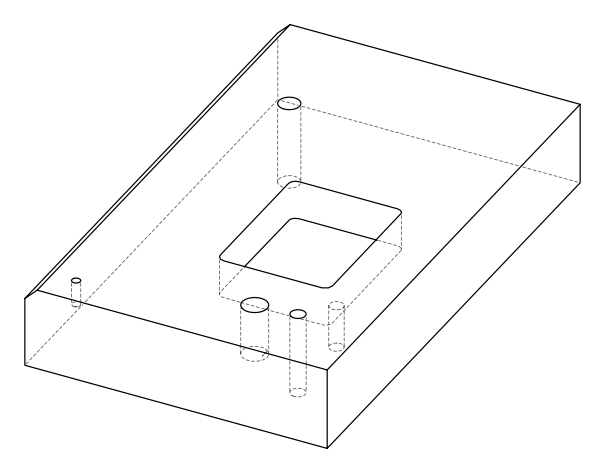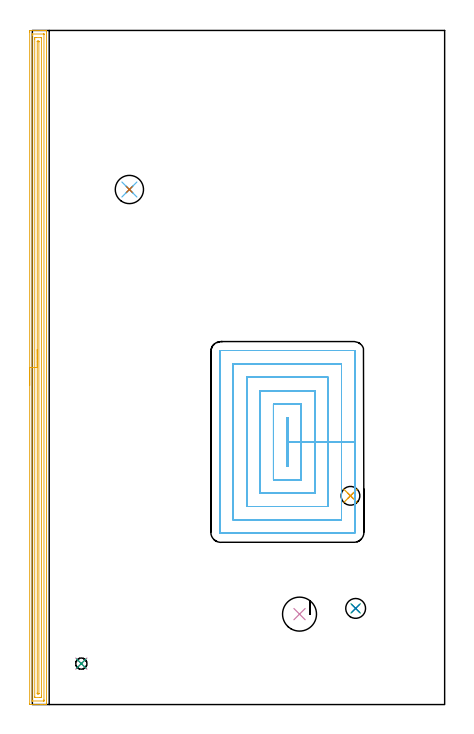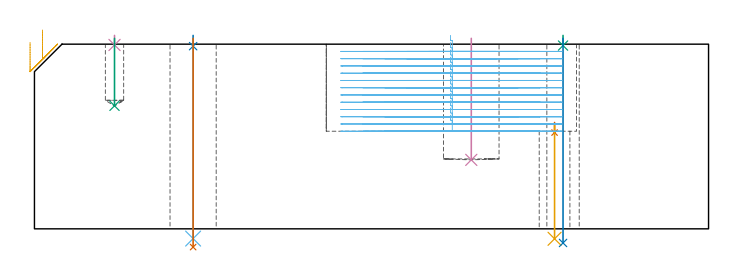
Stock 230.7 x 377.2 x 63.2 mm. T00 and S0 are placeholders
(PLAN: 12 operations, 8 tool changes, 45.3 min)
(1 SPOT_DRILL | STEP1HOLE | NXT0321_9005460120000 | 0.03 min | 3255 mm3)
(2 SPOT_DRILL_1 | STEP1HOLE_1 | NXT0321_9005460120000 | 0.03 min | 3 mm3)
(3 SPOT_DRILL_2 | STEP1HOLE_2 | NXT0321_9005460120000 | 0.03 min | 1 mm3)
(4 SPOT_DRILL_3 | STEP1POCKET | NXT0321_9005460120000 | 0.03 min | 0 mm3)
(5 DRILL_THROUGH_HOLE_INTO_CENTER | STEP1HOLE | NXT0301_076 | 0.16 min | 2946 mm3)
(6 DRILL_THROUGH_HOLE_INTO_CENTER_1 | STEP1HOLE_1 | NXT0301_072 | 0.28 min | 5040 mm3)
(7 DRILL_TO_ENLARGE_THROUGH_HOLE | STEP1HOLE_1 | UGT0301_240 | 0.29 min | 7327 mm3)
(8 DRILL_THROUGH_HOLE_INTO_CENTER_2 | STEP1HOLE_2 | UGT0301_222 | 0.28 min | 6093 mm3)
(9 DRILL_BLIND_HOLE_INTO_CENTER | STEP1POCKET | UGT0301_185 | 0.09 min | 612 mm3)
(10 INDEXABLE_INSERT_DRILL_BLIND_HOLE_FROM_SOLID | STEP1POCKET_1 | NXT0302_009 | 0.17 min | 11148 mm3)
(11 AREA_MILL | FG_CHAMFER_SURFACE | UGT0205_001 | 12.26 min | 16665 mm3)
(12 MILL_RECTANGULAR_POCKET | POCKET_RECTANGULAR_STRAIGHT | NXT0201_013 | Follow Part, ap 2.5, ae 75% | 31.6 min | 282452 mm3)
(TOOL NXT0321_9005460120000 | NC Spot Drill, 142deg, 12mm, Carbide, Uncoated | D12 PA142 FL30 Z2)
(TOOL NXT0301_076 | Carbide Drill 10.5mm [860.1-1050-032A1-MM 2214] | D10.5 PA140 FL55 Z2)
(TOOL NXT0301_072 | Carbide Drill 10.1mm [860.1-1010-051A1-MM 2214] | D10.1 PA140 FL71 Z2)
(TOOL UGT0301_240 | Twist Drill 15.8 mm | D15.8 PA118 FL120 Z2)
(TOOL UGT0301_222 | Twist Drill 11.1 mm | D11.1 PA118 FL92 Z2)
(TOOL UGT0301_185 | Twist Drill 6.3 mm | D6.3 PA118 FL61 Z2)
(TOOL NXT0302_009 | Index. Insert Drill 19mm [880-D1900L25-05] | D19 PA176 FL95 Z2)
(TOOL UGT0205_001 | Chamfer Mill 20 x 3 x 45 deg. | D20 FL50 Z2)
(TOOL NXT0201_013 | ENDMILL 10mm | D10 FL30 Z4)
(OP 1 SPOT_DRILL)
G17 G21 G94 G90
T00 M6
G54
G17 G0 G90 X178. Y116.8 S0 M3
G43 Z73.2 H0
G94 G81 G98 Z32.948 F250. R36.4
G80
M5
M2
(OP 2 SPOT_DRILL_1)
G17 G21 G94 G90
T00 M6
G54
G17 G0 G90 X54.3 Y288.2 S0 M3
G43 Z73.2 H0
G94 G81 G98 Z62.52 F250. R66.2
G80
M5
M2
(OP 3 SPOT_DRILL_2)
G17 G21 G94 G90
T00 M6
G54
G17 G0 G90 X180.9 Y53.8 S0 M3
G43 Z73.2 H0
G94 G81 G98 Z62.722 F250. R66.2
G80
M5
M2
(OP 4 SPOT_DRILL_3)
G17 G21 G94 G90
T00 M6
G54
G17 G0 G90 X27.4 Y22.9 S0 M3
G43 Z73.2 H0
G94 G81 G98 Z62.929 F250. R66.2
G80
M5
M2
(OP 5 DRILL_THROUGH_HOLE_INTO_CENTER)
G17 G21 G94 G90
T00 M6
G54
G17 G0 G90 X178. Y116.8 S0 M3
G43 Z73.2 H1
G94 G73 G98 Z-3.411 F250. Q9.203 R35.4
G80
M5
M2
(OP 6 DRILL_THROUGH_HOLE_INTO_CENTER_1)
G17 G21 G94 G90
T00 M6
G54
G17 G0 G90 X54.3 Y288.2 S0 M3
G43 Z73.2 H1
G94 G73 G98 Z-3.338 F250. Q9.505 R65.2
G80
M5
M2
(OP 7 DRILL_TO_ENLARGE_THROUGH_HOLE)
G17 G21 G94 G90
T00 M6
G54
G17 G0 G90 X54.3 Y288.2 S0 M3
G43 Z73.2 H0
G94 G73 G98 Z-6.247 F250. Q13.889 R65.2
G80
M5
M2
(OP 8 DRILL_THROUGH_HOLE_INTO_CENTER_2)
G17 G21 G94 G90
T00 M6
G54
G17 G0 G90 X180.9 Y53.8 S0 M3
G43 Z73.2 H0
G94 G73 G98 Z-4.835 F250. Q9.719 R65.2
G80
M5
M2
(OP 9 DRILL_BLIND_HOLE_INTO_CENTER)
G17 G21 G94 G90
T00 M6
G54
G17 G0 G90 X27.4 Y22.9 S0 M3
G43 Z73.2 H0
G94 G81 G98 Z42.1 F250. R65.2
G80
M5
M2
(OP 10 INDEXABLE_INSERT_DRILL_BLIND_HOLE_FROM_SOLID)
G17 G21 G94 G90
T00 M6
G54
G17 G0 G90 X149.5 Y50.6 S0 M3
G43 Z73.2 H1
G94 G81 G98 Z23.6 F250. R65.2
G80
M5
M2
(OP 11 AREA_MILL)
G17 G21 G94 G90
T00 M6
G54
G17 G0 G90 X-1.5 Y178.6 S1061 M3
G43 Z73.2 H0
Z63.8
G94 G1 Y178.638 Z62.928 F250.
Y178.752 Z62.064
Y178.941 Z61.212
Y179.203 Z60.38
Y179.537 Z59.574
Y179.94 Z58.8
Y180.409 Z58.064
Y180.94 Z57.372
Y181.529 Z56.729
Y182.172 Z56.14
Y182.864 Z55.609
Y183.6 Z55.14
Y184.374 Z54.737
Y185.18 Z54.403
Y186.012 Z54.141
Y186.864 Z53.952
Y187.728 Z53.838
Y188.6 Z53.8
Y376.035
X-1.499 Y376.586 Z53.801
X-1.497 Y376.925 Z53.802
X-1.493 Y377.19 Z53.804
X-1.165 Y377.2 Z54.132
X4.946 Z60.24
X5.492 Z60.789
X5.819 Z61.115
X6.365 Z61.661
X6.692 Z61.987
X7.65 Z62.949
X7.777 Y377.197 Z63.069
X7.898 Y377.19 Z63.188
X7.9 Y377.033 Z63.2
Y0.167
X7.897 Y0.01 Z63.188
X7.777 Y0.003 Z63.069
X7.649 Y0. Z62.949
X7.346 Z62.646
X6.692 Z61.987
X5.492 Z60.789
X4.946 Z60.24
X-1.165 Z54.132
X-1.443 Y0.004 Z53.855
X-1.492 Y0.01 Z53.805
X-1.499 Y0.062 Z53.799
X-1.5 Y0.614 Z53.8
Y188.6
X-0.086 Z55.214
Y374.589
X-0.085 Y374.8 Z55.215
X-0.081 Y375.141 Z55.219
X-0.079 Y375.18 Z55.221
X-0.074 Y375.19 Z55.226
X-0.044 Y375.193 Z55.256
X0.059 Y375.198 Z55.359
X0.19 Y375.2 Z55.49
X6.302 Z61.602
X6.441 Y375.197 Z61.741
X6.47 Y375.194 Z61.77
X6.479 Y375.19 Z61.779
X6.481 Y375.182 Z61.781
X6.484 Y375.149 Z61.784
X6.485 Y375.012 Z61.785
X6.486 Y2.612 Z61.786
X6.485 Y2.4 Z61.785
X6.481 Y2.06 Z61.781
X6.479 Y2.02 Z61.779
X6.474 Y2.01 Z61.774
X6.444 Y2.007 Z61.744
X6.34 Y2.003 Z61.64
X6.21 Y2. Z61.51
X0.098 Z55.398
X-0.041 Y2.003 Z55.259
X-0.07 Y2.006 Z55.23
X-0.079 Y2.01 Z55.221
X-0.081 Y2.018 Z55.219
X-0.084 Y2.051 Z55.216
X-0.085 Y2.188 Z55.215
X-0.086 Y188.6 Z55.214
X1.328 Z56.628
X1.329 Y372.249 Z56.629
X1.331 Y373.014 Z56.631
X1.333 Y373.138 Z56.633
X1.335 Y373.177 Z56.635
X1.364 Y373.19 Z56.664
X1.454 Y373.192 Z56.754
X2.146 Y373.2 Z57.446
X4.946 Y373.199 Z60.246
X5.007 Y373.198 Z60.307
X5.054 Y373.193 Z60.354
X5.064 Y373.19 Z60.364
X5.067 Y373.177 Z60.367
X5.069 Y373.142 Z60.369
X5.071 Y373.014 Z60.371
Y372.886
Y4.951
X5.069 Y4.186 Z60.369
X5.067 Y4.062 Z60.367
X5.065 Y4.023 Z60.365
X5.036 Y4.01 Z60.336
X4.946 Y4.008 Z60.246
X4.254 Y4.001 Z59.554
X1.454 Z56.754
X1.393 Y4.002 Z56.693
X1.346 Y4.007 Z56.646
X1.336 Y4.01 Z56.636
X1.333 Y4.023 Z56.633
X1.331 Y4.058 Z56.631
X1.329 Y4.186 Z56.629
Y4.314
X1.328 Y188.6 Z56.628
X2.743 Z58.043
Y370.959
X2.746 Y371.083 Z58.046
X2.75 Y371.164 Z58.05
X2.756 Y371.191 Z58.056
X2.778 Y371.192 Z58.078
X3.2 Y371.2 Z58.5
X3.228 Z58.528
X3.614 Y371.19 Z58.914
X3.651 Y371.185 Z58.951
X3.654 Y371.155 Z58.954
X3.656 Y371.109 Z58.956
X3.657 Y371.065 Z58.957
Y370.76
X3.656 Y6.242 Z58.956
X3.654 Y6.117 Z58.954
X3.65 Y6.036 Z58.95
X3.644 Y6.01 Z58.944
X3.622 Y6.008 Z58.922
X3.2 Y6. Z58.5
X3.172 Z58.472
X2.786 Y6.01 Z58.086
X2.749 Y6.015 Z58.049
X2.746 Y6.045 Z58.046
X2.744 Y6.091 Z58.044
X2.743 Y6.136 Z58.043
Y6.44
Y188.6
Y189.472 Z58.081
Y190.337 Z58.195
Y191.188 Z58.383
Y192.02 Z58.646
Y192.826 Z58.98
Y193.6 Z59.382
Y194.336 Z59.851
Y195.028 Z60.382
Y195.671 Z60.972
Y196.26 Z61.615
Y196.792 Z62.307
Y197.26 Z63.043
Y197.663 Z63.816
Y197.997 Z64.622
Y198.259 Z65.454
Y198.448 Z66.306
Y198.562 Z67.171
Y198.6 Z68.043
G0 Z73.2
M5
M2
(OP 12 MILL_RECTANGULAR_POCKET)
G17 G21 G94 G90
T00 M6
G54
G17 G0 G90 X142.4 Y139.514 S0 M3
G43 Z73.2 H0
Z66.2
G94 G1 Y133.3 Z64.535 F250.
X143. Z64.374
Y146.95 Z60.717
Y160.6 F500.
X142.4
Y133.3
X143.
Y146.95
X150.5
Y168.1
X134.9
Y125.8
X150.5
Y146.95
X158.
Y175.6
X127.4
Y118.3
X158.
Y146.95
X165.5
Y183.1
X119.9
Y110.8
X165.5
Y146.95
X173.
Y190.6
X112.4
Y103.3
X173.
Y146.95
X180.5
Y197.6
G3 X180. Y198.1 R0.5
G1 X105.4
G3 X104.9 Y197.6 R0.5
G1 Y96.3
G3 X105.4 Y95.8 R0.5
G1 X180.
G3 X180.5 Y96.3 R0.5
G1 Y146.95
Y147.95
G0 X142.4 Y139.514 Z63.717
G1 Y133.3 Z62.052 F250.
X143. Z61.891
Y146.95 Z58.233
Y160.6 F500.
X142.4
Y133.3
X143.
Y146.95
X150.5
Y168.1
X134.9
Y125.8
X150.5
Y146.95
X158.
Y175.6
X127.4
Y118.3
X158.
Y146.95
X165.5
Y183.1
X119.9
Y110.8
X165.5
Y146.95
X173.
Y190.6
X112.4
Y103.3
X173.
Y146.95
X180.5
Y197.6
G3 X180. Y198.1 R0.5
G1 X105.4
G3 X104.9 Y197.6 R0.5
G1 Y96.3
G3 X105.4 Y95.8 R0.5
G1 X180.
G3 X180.5 Y96.3 R0.5
G1 Y146.95
Y147.95
G0 X142.4 Y139.514 Z61.233
G1 Y133.3 Z59.568 F250.
X143. Z59.407
Y146.95 Z55.75
Y160.6 F500.
X142.4
Y133.3
X143.
Y146.95
X150.5
Y168.1
X134.9
Y125.8
X150.5
Y146.95
X158.
Y175.6
X127.4
Y118.3
X158.
Y146.95
X165.5
Y183.1
X119.9
Y110.8
X165.5
Y146.95
X173.
Y190.6
X112.4
Y103.3
X173.
Y146.95
X180.5
Y197.6
G3 X180. Y198.1 R0.5
G1 X105.4
G3 X104.9 Y197.6 R0.5
G1 Y96.3
G3 X105.4 Y95.8 R0.5
G1 X180.
G3 X180.5 Y96.3 R0.5
G1 Y146.95
Y147.95
G0 X142.4 Y139.514 Z58.75
G1 Y133.3 Z57.085 F250.
X143. Z56.924
Y146.95 Z53.267
Y160.6 F500.
X142.4
Y133.3
X143.
Y146.95
X150.5
Y168.1
X134.9
Y125.8
X150.5
Y146.95
X158.
Y175.6
X127.4
Y118.3
X158.
Y146.95
X165.5
Y183.1
X119.9
Y110.8
X165.5
Y146.95
X173.
Y190.6
X112.4
Y103.3
X173.
Y146.95
X180.5
Y197.6
G3 X180. Y198.1 R0.5
G1 X105.4
G3 X104.9 Y197.6 R0.5
G1 Y96.3
G3 X105.4 Y95.8 R0.5
G1 X180.
G3 X180.5 Y96.3 R0.5
G1 Y146.95
Y147.95
G0 X142.4 Y139.514 Z56.267
G1 Y133.3 Z54.602 F250.
X143. Z54.441
Y146.95 Z50.783
Y160.6 F500.
X142.4
Y133.3
X143.
Y146.95
X150.5
Y168.1
X134.9
Y125.8
X150.5
Y146.95
X158.
Y175.6
X127.4
Y118.3
X158.
Y146.95
X165.5
Y183.1
X119.9
Y110.8
X165.5
Y146.95
X173.
Y190.6
X112.4
Y103.3
X173.
Y146.95
X180.5
Y197.6
G3 X180. Y198.1 R0.5
G1 X105.4
G3 X104.9 Y197.6 R0.5
G1 Y96.3
G3 X105.4 Y95.8 R0.5
G1 X180.
G3 X180.5 Y96.3 R0.5
G1 Y146.95
Y147.95
G0 X142.4 Y139.514 Z53.783
G1 Y133.3 Z52.118 F250.
X143. Z51.957
Y146.95 Z48.3
Y160.6 F500.
X142.4
Y133.3
X143.
Y146.95
X150.5
Y168.1
X134.9
Y125.8
X150.5
Y146.95
X158.
Y175.6
X127.4
Y118.3
X158.
Y146.95
X165.5
Y183.1
X119.9
Y110.8
X165.5
Y146.95
X173.
Y190.6
X112.4
Y103.3
X173.
Y146.95
X180.5
Y197.6
G3 X180. Y198.1 R0.5
G1 X105.4
G3 X104.9 Y197.6 R0.5
G1 Y96.3
G3 X105.4 Y95.8 R0.5
G1 X180.
G3 X180.5 Y96.3 R0.5
G1 Y146.95
Y147.95
G0 X142.4 Y139.514 Z51.3
G1 Y133.3 Z49.635 F250.
X143. Z49.474
Y146.95 Z45.817
Y160.6 F500.
X142.4
Y133.3
X143.
Y146.95
X150.5
Y168.1
X134.9
Y125.8
X150.5
Y146.95
X158.
Y175.6
X127.4
Y118.3
X158.
Y146.95
X165.5
Y183.1
X119.9
Y110.8
X165.5
Y146.95
X173.
Y190.6
X112.4
Y103.3
X173.
Y146.95
X180.5
Y197.6
G3 X180. Y198.1 R0.5
G1 X105.4
G3 X104.9 Y197.6 R0.5
G1 Y96.3
G3 X105.4 Y95.8 R0.5
G1 X180.
G3 X180.5 Y96.3 R0.5
G1 Y146.95
Y147.95
G0 X142.4 Y139.514 Z48.817
G1 Y133.3 Z47.152 F250.
X143. Z46.991
Y146.95 Z43.333
Y160.6 F500.
X142.4
Y133.3
X143.
Y146.95
X150.5
Y168.1
X134.9
Y125.8
X150.5
Y146.95
X158.
Y175.6
X127.4
Y118.3
X158.
Y146.95
X165.5
Y183.1
X119.9
Y110.8
X165.5
Y146.95
X173.
Y190.6
X112.4
Y103.3
X173.
Y146.95
X180.5
Y197.6
G3 X180. Y198.1 R0.5
G1 X105.4
G3 X104.9 Y197.6 R0.5
G1 Y96.3
G3 X105.4 Y95.8 R0.5
G1 X180.
G3 X180.5 Y96.3 R0.5
G1 Y146.95
Y147.95
G0 X142.4 Y139.514 Z46.333
G1 Y133.3 Z44.668 F250.
X143. Z44.507
Y146.95 Z40.85
Y160.6 F500.
X142.4
Y133.3
X143.
Y146.95
X150.5
Y168.1
X134.9
Y125.8
X150.5
Y146.95
X158.
Y175.6
X127.4
Y118.3
X158.
Y146.95
X165.5
Y183.1
X119.9
Y110.8
X165.5
Y146.95
X173.
Y190.6
X112.4
Y103.3
X173.
Y146.95
X180.5
Y197.6
G3 X180. Y198.1 R0.5
G1 X105.4
G3 X104.9 Y197.6 R0.5
G1 Y96.3
G3 X105.4 Y95.8 R0.5
G1 X180.
G3 X180.5 Y96.3 R0.5
G1 Y146.95
Y147.95
G0 X142.4 Y139.514 Z43.85
G1 Y133.3 Z42.185 F250.
X143. Z42.024
Y146.95 Z38.367
Y160.6 F500.
X142.4
Y133.3
X143.
Y146.95
X150.5
Y168.1
X134.9
Y125.8
X150.5
Y146.95
X158.
Y175.6
X127.4
Y118.3
X158.
Y146.95
X165.5
Y183.1
X119.9
Y110.8
X165.5
Y146.95
X173.
Y190.6
X112.4
Y103.3
X173.
Y146.95
X180.5
Y197.6
G3 X180. Y198.1 R0.5
G1 X105.4
G3 X104.9 Y197.6 R0.5
G1 Y96.3
G3 X105.4 Y95.8 R0.5
G1 X180.
G3 X180.5 Y96.3 R0.5
G1 Y146.95
Y147.95
G0 X142.4 Y139.514 Z41.367
G1 Y133.3 Z39.702 F250.
X143. Z39.541
Y146.95 Z35.883
Y160.6 F500.
X142.4
Y133.3
X143.
Y146.95
X150.5
Y168.1
X134.9
Y125.8
X150.5
Y146.95
X158.
Y175.6
X127.4
Y118.3
X158.
Y146.95
X165.5
Y183.1
X119.9
Y110.8
X165.5
Y146.95
X173.
Y190.6
X112.4
Y103.3
X173.
Y146.95
X180.5
Y197.6
G3 X180. Y198.1 R0.5
G1 X105.4
G3 X104.9 Y197.6 R0.5
G1 Y96.3
G3 X105.4 Y95.8 R0.5
G1 X180.
G3 X180.5 Y96.3 R0.5
G1 Y146.95
Y147.95
G0 X142.4 Y139.514 Z38.883
G1 Y133.3 Z37.218 F250.
X143. Z37.058
Y146.95 Z33.4
Y160.6 F500.
X142.4
Y133.3
X143.
Y146.95
X150.5
Y168.1
X134.9
Y125.8
X150.5
Y146.95
X158.
Y175.6
X127.4
Y118.3
X158.
Y146.95
X165.5
Y183.1
X119.9
Y110.8
X165.5
Y146.95
X173.
Y190.6
X112.4
Y103.3
X173.
Y146.95
X180.5
Y197.6
G3 X180. Y198.1 R0.5
G1 X105.4
G3 X104.9 Y197.6 R0.5
G1 Y96.3
G3 X105.4 Y95.8 R0.5
G1 X180.
G3 X180.5 Y96.3 R0.5
G1 Y146.95
Y147.95
G0 Z73.2
M5
M2
